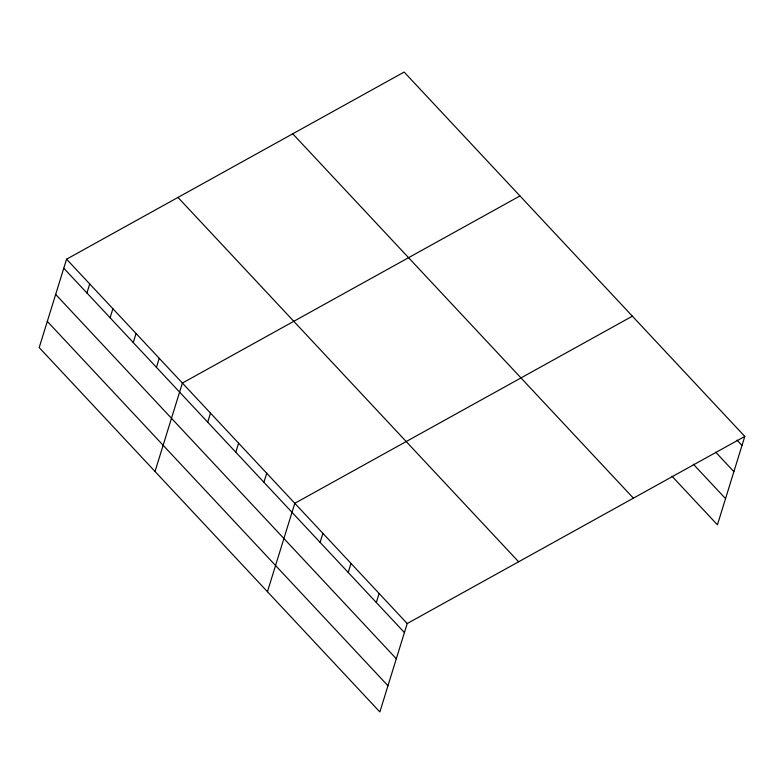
<?xml version="1.0" encoding="UTF-8"?>
<svg xmlns="http://www.w3.org/2000/svg" width="784" height="784" viewBox="0 0 784 784"><rect width="100%" height="100%" fill="white"/><g stroke="black" fill="none" stroke-linecap="round" stroke-linejoin="round"><path stroke-width="1.18" d="M66.571 259.181L39.2 347.586L379.858 711.941L407.219 623.535L744.8 436.414L404.142 72.059L66.571 259.181L407.219 623.535M86.936 292.991L89.729 283.955M110.103 317.765L112.896 308.729M133.26 342.549L136.063 333.504M156.428 367.324L159.221 358.288M155.026 471.468L182.388 383.062L519.968 195.941M207.701 422.155L210.494 413.119M235.798 452.221L238.601 443.176M263.904 482.278L266.707 473.242M267.442 591.704L294.804 503.299L632.384 316.177M320.117 542.391L322.91 533.355M348.214 572.457L351.016 563.412M376.32 602.514L379.123 593.478M744.8 436.414L717.429 524.819L671.966 476.192M737.038 440.147L742.007 445.449M715.714 452.192L733.893 471.645M693.301 464.148L725.543 498.624M292.746 133.809L633.403 498.163M177.968 197.431L518.626 561.785M63.769 268.216L404.426 632.57M55.664 294.412L396.322 658.766M47.305 321.391L387.962 685.745"/></g></svg>
